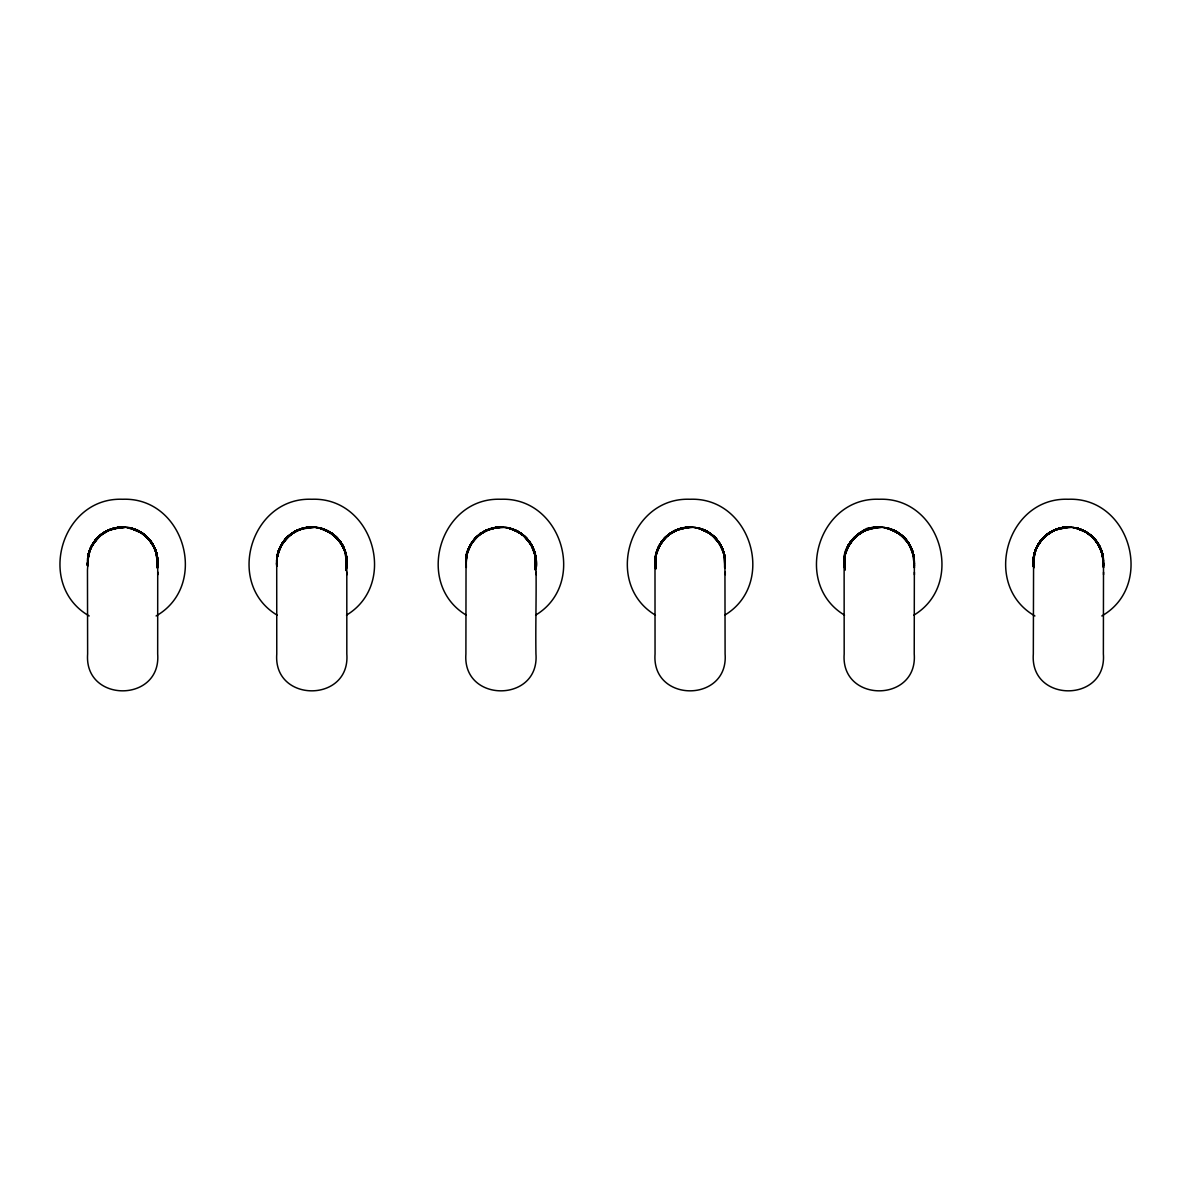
<?xml version="1.0" encoding="UTF-8"?>
<svg xmlns="http://www.w3.org/2000/svg" width="1191" height="1191" viewBox="0 0 1191 1191"><rect width="100%" height="100%" fill="white"/><g stroke="black" fill="none" stroke-linecap="round" stroke-linejoin="round"><path stroke-width="1.5" d="M87.896 557.805L87.613 565.621L87.836 557.046L90.382 548.381L95.354 540.193L102.902 533.226L101.22 534.461L99.478 535.905L106.565 531.037L112.49 528.64L125.144 527.211L137.471 530.412L147.833 537.811L154.904 548.336L156.512 552.743L152.627 543.974L146.314 536.322L153.981 546.49L156.527 552.818L157.808 560.916M157.495 558.534L157.286 567.765M87.538 563.492L87.613 565.844L88.64 553.86L87.464 569.923L87.628 653.978C83.846 703.107 161.47 703.107 157.674 653.978L157.718 561.586L157.822 567.779L157.42 557.984L155.411 549.855L150.9 541.473L144.662 534.908L149.381 539.538M276.833 559.889L276.908 566.38C275.047 553.22 281.865 539.568 293.075 532.6L287.463 537.037L281.761 544.079L277.92 552.818L276.625 560.976L278.664 550.54L276.982 557.09L277.935 552.743L277.354 554.961C280.54 540.595 293.105 528.774 307.874 527.345C296.395 528.73 285.855 535.831 280.57 546.163L285.408 539.151L292.391 533.062L300.876 528.923L307.844 527.36L301.546 528.67L293.849 532.079L284.143 540.669L288.713 535.801M345.673 552.803L346.834 565.844L345.673 553.22L342.07 544.555L345.658 552.743L346.804 561.571L346.819 653.978C350.601 703.107 272.977 703.107 276.774 653.978L276.714 561.571M346.998 574.732L346.998 572.216M465.77 562.762L467.423 551.984L465.964 560.068L466.217 566.782C463.895 553.547 470.951 539.627 482.206 532.6C471.13 539.657 464.162 553.22 466.053 566.38M465.904 562.063L466.202 566.648L466.038 559.502L465.904 653.978C462.123 703.107 539.746 703.107 535.95 653.978C535.414 621.672 536.724 589.337 535.756 557.046C533.896 545.031 525.469 534.312 514.17 529.757C494.414 520.809 469.001 535.012 466.381 556.554L467.631 551.433L465.979 559.964L466.262 567.065L466.172 557.805M535.488 556.45L535.876 559.279C534.104 544.808 537.305 568.464 535.265 569.209L536.084 562.911M654.916 562.762L656.911 550.599L664.384 538.362L670.325 533.226L662.598 540.431L656.911 550.599L655.005 559.041L655.645 568.628L655.66 554.902L656.941 550.54L655.02 559.085L657.789 548.381L662.896 540.059L668.151 534.893L674.657 530.769L688.085 527.211L674.359 530.918L676.756 529.816M696.795 527.777C714.972 530.248 727.909 551.12 724.783 566.916C727.269 550.644 716.654 533.687 700.918 528.849L703.955 530.069L697.003 527.866L699.564 528.521C684.929 523.951 667.957 530.814 660.171 543.93M654.99 561.571L655.05 653.978C651.254 703.107 728.877 703.107 725.096 653.978L724.917 558.534M914.033 557.046L914.256 559.085L911.457 548.336L904.356 537.781L908.51 542.977L912.455 551.12L914.301 565.978L914.271 559.055L912.366 550.599L914.36 560.916L914.226 653.978C918.023 703.107 840.399 703.107 844.181 653.978L844.121 561.571M914.405 574.732L914.405 572.216M1103.506 560.916C1103.417 537.751 1077.036 520.333 1055.747 529.504C1044.15 533.91 1035.381 544.793 1033.52 557.046C1032.969 562.494 1033.282 567.69 1033.297 558.981C1033.743 554.217 1035.217 549.557 1037.644 545.433C1031.987 553.785 1031.882 583.337 1034.845 551.984L1033.282 559.041L1033.46 566.38M1039.609 542.143L1048.601 533.226L1041.083 540.163L1036.096 548.336L1033.565 558.222L1033.565 566.32L1033.892 555.914L1036.646 547.398L1033.594 557.805L1033.326 653.978C1029.53 703.107 1107.154 703.107 1103.372 653.978L1103.506 562.777M310.002 527.181L307.888 527.345C329.535 524.114 349.931 545.21 346.67 566.38M536.024 561.527L536.024 565.978C537.439 549.944 527.36 533.598 511.788 528.849L523.147 535.087L532.154 546.178C521.464 526.124 543.543 569.492 531.886 545.85C527.092 536.575 517.891 529.787 507.664 527.777M535.34 568.792C542.054 561.244 520.75 524.516 533.866 550.108C530.025 541.295 537.498 557.76 536.099 560.991M725.081 561.05L724.738 567.392L725.081 560.901L725.125 564.951M724.947 566.38L723.949 552.803L718.024 541.056L723.131 550.629M465.919 560.946L465.815 565.889L465.845 561.527M517.623 531.365C530.099 537.856 537.052 552.162 536.024 565.978L536.069 563.194L535.206 569.536M655.66 554.902L656.211 552.743L655.258 557.09L659.367 545.433L656.092 553.666L655.839 554.932L656.569 551.984L654.961 565.889L655.318 557.805M725.155 563.685L725.23 567.839L725.155 563.685L725.14 566.023M845.059 569.908L844.047 562.911L845.059 569.908L844.24 560.395L845.58 552.49L844.24 560.395L844.732 568.39L844.732 556.078L844.091 565.889L844.449 557.805M914.107 559.219L914.301 565.978L914.063 558.594L914.256 564.951M1033.252 565.978L1033.252 561.527M1103.432 561.527L1103.432 565.978L1103.164 557.046M276.684 563.492L276.744 565.844L276.788 560.946M276.893 559.502L276.744 565.844L276.699 561.527L276.818 563.492M532.66 547.398L535.399 555.959L535.98 565.978L535.563 556.926L535.191 554.872L535.474 567.943L535.101 554.455L535.652 557.284M725.066 560.574L724.664 567.631L724.322 554.872M465.86 566.023L465.845 561.571M535.995 566.023L535.95 561.571L535.563 567.765M725.066 563.596L724.768 557.507L724.887 565.963C727.106 549.215 715.3 532.288 698.938 528.283L710.58 533.776L718.798 542.084L709.702 533.196L698.894 528.253C709.657 531.067 718.828 539.225 722.788 549.617M157.733 566.023L157.763 563.492L157.316 567.392L157.718 559.055L156.527 552.803L151.406 542.113L141.223 532.451L129.521 527.836L137.501 530.427L144.692 534.938L150.9 541.473L154.934 548.381M346.864 566.023L346.879 561.527M914.271 566.023L914.286 561.571L914.36 567.839L914.301 563.745M1103.417 566.023L1102.166 553.086L1096.494 541.339M844.136 566.023L844.315 559.502L844.851 569.045C841.754 555.14 848.379 540.014 860.483 532.6C849.406 539.657 842.454 553.234 844.33 566.38L844.404 556.971L848.498 545.433C846.384 546.535 843.183 563.03 844.404 556.971M1033.639 566.782L1033.446 559.502L1033.609 566.648M466.038 558.996L466.247 557.492L466.321 567.452L465.904 562.867M681.967 528.075L672.066 532.109L684.036 527.658C674.94 529.206 666.766 534.521 661.347 542.069L671.352 532.6L663.074 539.851L657.819 548.336L655.273 558.326L655.601 568.39L655.392 557.492L655.69 568.822M844.151 564.564L844.523 557.492L844.24 564.251M1033.341 562.703L1033.669 557.492L1033.297 565.844L1033.222 563.343M1033.341 560.946L1033.386 564.251L1033.996 555.482L1033.371 560.648M1103.357 560.901L1103.402 565.978L1103.045 557.507L1100.931 549.393L1096.286 541.071L1090.346 534.908L1098.31 543.974L1103.164 557.09M276.669 563.343L276.744 565.621L277.369 555.721M276.833 564.37L276.818 560.395M725.096 562.777L724.738 567.229L724.724 557.165L724.843 566.425L725.23 562.837M465.815 563.492L465.889 565.844L467.304 552.49L466.783 554.515M655.645 555.721L655.333 566.648L656.181 553.458M844.196 562.152L845.327 553.458M1033.193 562.986L1033.684 567.065L1033.565 558.222M157.659 561.05L157.316 567.392L157.718 564.713M466.009 564.757C465.309 555.066 468.763 545.106 475.522 538.079L469.716 546.163L473.467 540.431M465.904 562.152L466.247 557.492M844.211 561.512L844.866 555.482L844.24 560.648M1033.312 562.152L1033.386 560.217M1103.462 563.492L1103.387 565.621L1103.506 562.911M535.935 561.05L535.593 567.392L535.965 562.777M914.212 561.05L914.092 566.38M1103.372 562.777L1103.506 567.779L1103.447 563.745M157.257 567.631L157.212 556.45L157.286 567.392M914.092 565.368L914.152 559.993L914.137 565.04L914.212 560.782M154.145 546.863L157.018 555.468L157.42 566.425C159.668 550.272 149.039 533.672 133.496 528.849M344.943 550.599L346.209 555.021L346.953 567.839L346.849 558.981L344.943 550.599L346.715 559.547L346.268 568.345L345.941 554.381L346.521 557.284M536.024 563.745L535.414 568.345L535.697 557.984L532.526 547.086M1103.268 564.951L1103.372 562.539M155.783 550.808L157.703 565.383L157.644 560.574M346.045 569.76L346.789 560.574L345.703 553.443L342.546 545.448L336.979 537.811L344.169 548.813L346.819 562.539M346.804 560.782L346.834 565.383L346.015 554.693M725.111 565.383C725.766 554.604 721.776 543.498 713.617 536.278M346.804 561.05L346.849 565.144L346.789 560.574M535.98 565.144L536.069 563.194M725.2 563.194L725.125 565.144L725.23 562.911M914.256 565.144L914.346 563.194L914.107 565.174M1103.476 563.194L1103.298 564.489M157.554 565.561L157.793 563.075L157.316 567.229L157.659 560.782M346.849 564.623L346.119 569.209L346.804 561.571C344.839 585.51 347.534 552.847 346.67 566.35M157.584 564.876L157.688 562.867L157.361 566.961M535.935 560.782L535.295 569.03L535.876 564.489M87.658 561.512L88.313 555.482L87.687 560.395M346.7 565.561L346.804 563.12L345.956 569.908L346.819 562.867L346.06 569.417M535.28 569.09L535.95 562.867M914.226 562.971L914.107 565.561L914.212 563.313M157.54 566.35L157.808 562.777L157.54 566.38M914.271 564.623L914.078 566.32L914.36 562.837M535.801 566.35L536.084 562.837M87.494 561.035C87.836 547.101 97.439 534.044 110.495 529.31M346.745 564.489L346.134 569.09L346.834 563.149M1103.357 563.12L1103.194 565.621M465.949 561.021L466.5 555.721M656.077 553.741L655.184 566.38L655.273 558.326L657.298 549.825M844.225 561.021C841.471 540.119 871.961 524.874 875.281 527.345L861.257 532.079L871.112 528.075L869.877 528.462C878.273 526.288 860.944 530.442 859.5 533.211M1033.356 561.021L1035.053 551.433L1033.565 557.984M87.494 562.762L87.598 564.564L88.223 554.976L90.963 547.398L88.67 553.666M724.917 565.621L724.679 556.748L723.041 550.316M844.047 562.837L844.821 568.822M276.937 558.981L276.908 565.055M156.87 554.693L157.197 567.943L157.688 562.539M465.964 560.648L466.589 555.482L465.889 565.621L465.785 562.986M655.095 560.648L655.571 556.212L655.184 558.996M844.776 555.721L844.538 567.065M157.465 565.963C158.626 555.765 155.009 545.165 147.833 537.811L155.381 549.617L150.81 541.339M87.643 560.946L89.757 550.197L87.836 558.609M466.157 558.222L466.172 566.44M655.288 558.222L655.02 565.621L654.916 562.986M157.465 557.09L155.813 550.599L150.572 541.012L153.877 546.178C149.322 537.469 141.074 530.724 131.516 528.283L142.295 533.196L149.456 539.627L143.173 533.776L135.536 529.593L143.605 534.119L150.9 541.473L142.994 533.642L129.581 527.866L140.568 532.109C119.442 518.174 88.149 534.863 87.687 560.068L87.881 558.222M844.255 560.202L844.419 558.222L844.285 564.742M87.687 560.217L90.561 548.217L97.975 537.305L109.334 529.816L120.678 527.211L111.731 528.923L101.756 534.104L95.295 540.372L90.01 549.468L94.774 541.012L102.902 533.226M276.982 557.06L276.744 559.085L278.292 551.984L277.041 557.805M157.614 564.489L157.376 566.916L157.718 564.623M725.021 564.489L724.768 566.961M724.947 566.35L725.125 564.623M535.697 566.425L535.995 564.623M346.105 569.283L346.7 565.055M466.113 557.046L465.875 559.085L467.795 550.54L466.113 557.09L467.08 552.743M535.846 565.055L535.593 567.229L535.831 565.174M724.738 567.229L725.081 560.782M346.462 567.229L346.685 565.174M87.851 556.971L87.613 558.981L90.382 548.381L96.516 538.853M655.244 558.609L658.37 547.398L657.358 549.632M1033.52 558.609L1036.021 548.783L1039.996 541.682L1036.096 548.336L1042.81 538.258L1035.708 549.468L1038.195 544.391L1043.435 537.573L1048.601 533.226M1035.574 549.825L1033.297 558.981L1034.458 553.458M276.997 558.326L279.23 549.408L277.027 557.879M88.104 556.554L88.774 553.458L87.762 558.996L88.596 554.023M277.012 558.222L277.905 553.458L277.25 556.554L277.637 554.515M844.717 556.212L844.315 558.996L845.208 553.741L844.449 557.879M87.866 558.132L88.149 556.271M277.28 556.271L277.012 558.132L279.9 547.681L286.197 538.272L295.502 531.156L305.759 527.658L297.661 530.114M466.143 558.132L467.051 553.458M655.288 558.132L655.556 556.271M1033.565 558.132L1035.783 549.408L1034.264 554.202M655.303 557.984L655.586 556.078M466.172 557.879C463.21 547.324 495.307 518.442 472.217 542.069C478.32 533.36 488.533 527.747 499.148 527.181M655.467 556.956L655.72 555.482M846.503 549.632L847.501 547.398L844.389 557.09C846.473 543.275 857.371 531.246 871.038 528.104L865.083 530.114M277.19 556.956L281.091 545.433L278.634 550.599L277.369 555.021L282.654 542.783L292.048 533.226M466.857 554.202L469.239 547.398L466.321 556.956L466.932 553.741M844.389 557.06L847.203 548.054M844.657 556.554L844.97 554.932M345.956 569.908L346.417 567.765M345.866 570.281C350.124 550.599 339.033 530.352 314.29 527.211M535.191 569.76L535.533 567.958L535.191 569.7M1033.684 557.016L1034.324 553.86L1033.907 555.81M88 557.016L88.581 554.202M466.47 555.914L467.378 552.207M655.616 555.914L661.288 542.203M277.354 555.81L277.801 553.741M101.19 534.491L111.954 528.834C100.863 532.332 91.841 541.697 88.863 552.952L91.945 545.433L88.238 555.021L92.377 544.629L100.565 535.027L108.202 530.278L118.713 527.36L110.435 529.34L104.704 532.079M466.634 555.006L470.222 545.433M846.369 550.108L844.791 555.021L850.761 541.726L857.118 535.027L864.934 530.174L863.252 531.037C880.908 521.316 905.249 530.605 911.934 549.617M1062.327 527.643C1048.452 529.935 1036.81 541.31 1033.937 555.036L1035.217 550.54L1033.297 559.085L1035.187 550.599L1038.76 543.513L1034.934 551.612L1039.014 543.096M88.238 555.036L88.789 552.818M277.384 555.036L278.634 550.599L277.935 552.847M466.515 555.036L468.093 550.108M844.791 555.036L846.637 549.408L845.059 554.515M1036.349 548.054L1033.535 557.09L1035.187 550.599L1033.922 554.991C1037.182 539.88 1050.983 527.702 1066.555 527.181M1033.922 555.021L1035.232 550.882M466.515 555.021L472.157 542.203M1034.473 552.818L1033.922 555.006L1034.488 552.743M655.913 554.515L656.435 552.49M1034.19 554.515L1034.711 552.49M844.791 554.902L845.357 552.743M89.146 551.984L88.357 555.006L89.131 552.162M278.262 552.162L277.354 554.961M655.779 555.006L660.484 543.513L657.789 548.381L658.757 546.535L664.801 537.945L657.432 549.468L661.72 541.682L658.34 547.354C663.089 537.171 672.93 529.593 683.991 527.658M1034.056 555.006L1035.515 550.108M655.988 554.202L657.238 550.108M845.134 554.202L845.684 552.162M280.659 546.029L277.756 553.726L279.022 549.825M277.711 554.202L283.011 542.203M89.355 551.433L88.908 552.907L90.099 549.408M278.054 552.907L282.207 543.513L278.381 551.612L279.468 548.783M656.33 552.907L659.04 546.044M88.625 553.726L89.504 550.599M277.756 553.726L278.664 550.867M656.911 550.599L655.645 555.021L658.072 548.054M845.342 552.832L846.846 548.887M468.033 550.197L466.902 553.726L468.152 549.825M90.769 547.681L89.221 551.716L89.876 549.825M846.429 549.825L845.223 553.666C848.513 539.791 860.974 528.938 875.102 527.39C863.669 528.625 853.262 535.98 847.992 546.163L854.155 537.722L863.073 531.067M89.921 549.721L89.251 551.627L93.062 543.513L90.382 548.381M89.533 550.882L91.633 546.044M467.81 550.882L472.589 541.682L480.375 533.851M468.599 548.783L467.512 551.612L469.805 546.029M657.745 548.783L656.658 551.612L657.968 548.217M467.78 550.599L468.763 548.173M279.081 549.632L279.9 547.681M849.272 544.079L846.563 549.468L854.528 537.305L866.423 529.578L854.483 537.409L847.039 548.173M1036.244 548.217L1042.929 538.079M472.231 542.188L473.929 539.925L469.983 545.776M677.843 529.34L666.722 536.084L659.114 545.776L663.923 538.853M870.904 528.149C863.817 524.219 838.94 556.376 851.744 540.431M1037.361 545.85L1044.849 536.218L1056.194 529.31M92.347 544.689L90.933 547.354L98.957 536.412M283.905 541.012L279.796 547.86L287.82 536.679L284.53 540.163L280.064 547.354L284.798 539.925L291.244 533.851L281.85 543.945M471.606 543.096L469.209 547.354C473.944 537.141 483.814 529.533 494.92 527.643M1038.046 544.689L1036.617 547.354L1041.663 539.508L1049.628 532.6L1042.453 538.66L1036.349 547.86L1040.458 541.012M469.626 546.535L470.653 544.629M91.35 546.535L94.312 541.682L91.275 546.714M658.757 546.535L660.737 543.096M847.903 546.535L851.937 540.163L859.455 533.226L853.515 538.362L855.302 536.59M281.508 544.629L279.513 548.381L283.443 541.682L279.156 549.468L285.066 539.583M470.996 544.079L468.286 549.468C472.872 537.558 484.32 528.7 497.019 527.345L484.797 531.067L478.842 535.027L490.23 528.834L481.194 533.285L473.661 540.163L480.628 533.642M1055.032 529.816L1046.249 535.027L1054.139 530.144L1064.307 527.375L1052.636 530.918L1064.367 527.36L1055.896 529.429L1048.333 533.464L1041.827 539.329L1037.391 545.746L1040.83 540.491M1039.564 542.203L1037.123 546.163L1042.051 539.091L1050.06 532.332L1056 529.385L1064.397 527.36L1058.189 528.64L1054.541 530.04L1068.476 527.181L1058.844 528.521L1050.343 532.109L1056 529.385L1066.362 527.211L1055.3 529.697L1043.718 537.26M469.983 545.746L474.212 539.583M659.114 545.746L663.342 539.583M848.26 545.746L851.074 541.339M1037.391 545.746L1043.078 537.945L1044.373 536.679L1038.314 544.079L1043.242 537.781L1050.268 532.169M662.553 540.491L658.846 546.163L667.02 535.846L679.376 528.834L671.903 532.228L666.9 535.905L677.724 529.385L690.423 527.137M478.618 535.206L473.184 540.818L468.926 547.86L473.05 541.012M663.878 538.928L658.072 547.86L666.722 536.084M108.455 530.144L120.589 527.226L106.952 530.918L118.668 527.36L112.49 528.64L104.659 532.109L97.558 537.781L92.615 544.079L102.098 533.851L97.245 538.079L91.707 545.746L98.689 536.679L91.439 546.163C96.426 536.59 105.939 529.474 116.614 527.658M888.694 528.521C872.512 523.549 853.887 532.362 847.203 547.86L854.289 537.573L862.403 531.469L860.736 532.437M93.881 542.203L92.764 543.93L102.352 533.642M470.981 543.945L479.407 534.536M849.257 543.945L858.651 533.851M1038.403 543.945L1046.815 534.536M301.591 528.655L289.949 534.804L281.761 544.079L286.376 538.079M660.037 544.079L667.764 535.206M97.245 538.079L90.65 547.86L97.126 538.258L95.384 540.163L103.93 532.6M471.785 542.783L474.628 539.091M850.061 542.783L855.51 536.412M1039.207 542.783L1042.199 538.853M284.039 540.863L280.838 545.746L289.487 535.206M851.446 540.863L847.486 547.354L855.853 536.084M282.699 542.739L287.061 537.364M471.844 542.739L475.403 538.258M660.975 542.739L664.533 538.258M93.94 542.069L96.382 539.017M285.512 539.017L283.071 542.069L291.78 533.464L301.1 528.834L290.262 534.536M94.521 541.339L100.342 535.206M1040.219 541.339L1046.04 535.206M94.908 540.818L99.3 536.084M474.658 539.017L473.289 540.669L477.517 536.173L476.013 537.573M95.012 540.669L99.612 535.846L96.56 538.808M662.419 540.669L669.521 533.851M851.565 540.669L856.895 535.206M473.765 540.059L479.229 534.685L486.107 530.457L475.834 537.781L477.517 536.173M286.197 538.272L284.53 540.163L288.103 536.412M662.896 540.059L664.652 538.079M853.798 538.079L850.493 542.069L861.212 532.109M662.806 540.163L665.263 537.454M474.405 539.329L475.671 537.945M852.682 539.329L853.947 537.945M1041.827 539.329L1044.641 536.412M664.176 538.66L668.538 534.536M853.307 538.66L855.242 536.679M476.936 536.665L475.239 538.362L477.025 536.59M672.305 532.035L664.384 538.362L666.082 536.665M287.894 536.59L286.108 538.362L295.383 531.231L307.769 527.375L305.67 527.673M664.384 538.362L666.171 536.59M1044.447 536.59L1042.661 538.362L1050.581 532.035M1046.874 534.491L1055.554 529.578L1048.601 533.285L1041.083 540.163L1047.797 533.851M97.736 537.573L105.85 531.469L104.183 532.437M286.882 537.573L293.626 532.228M477.814 535.846C491.645 523.057 516.418 524.799 528.134 540.089L526.407 538.138L530.799 543.915L534.789 552.743M665.159 537.573L673.257 531.469L671.59 532.437M1043.435 537.573L1053.231 530.605M286.689 537.781L296.961 530.457L288.624 535.905L295.666 531.067L303.616 528.104M854.111 537.781L856.165 535.846M477.219 536.426L483.174 532.035M666.35 536.426L674.955 530.605M855.495 536.426L861.048 532.228M98.942 536.426L107.83 530.457L99.478 535.905M288.073 536.426L294.683 531.648M1044.626 536.426L1053.514 530.457L1050.045 532.317L1048.378 533.404L1057.653 528.834L1055.3 529.697M100.952 534.685L96.962 538.362L102.917 533.285L109.87 529.578L100.952 534.685C101.86 532.377 117.239 526.794 113.324 528.462L118.624 527.375L111.061 529.176L125.085 527.285L116.271 527.747L108.857 530.04L115.929 527.836L125.07 527.285M1046.74 534.595L1045.088 535.98L1048.244 533.508M288.743 535.846L294.981 531.469L289.696 535.027L291.497 533.642M1045.296 535.846L1051.534 531.469L1049.867 532.437M102.471 533.583L100.565 535.027L104.897 532.035M859.024 533.583L857.118 535.027L868.507 528.834L862.924 531.156M668.225 534.804L669.774 533.642M289.696 535.027L291.78 533.464M670.057 533.464L667.972 535.027L677.471 529.504L686.12 527.36L676.265 530.04L679.823 528.67L678.483 529.176C688.115 525.752 699.221 526.854 707.99 532.109L699.191 528.372L708.169 532.228L702.913 529.563C713.007 533.494 720.883 542.396 723.92 552.743C721.255 543.811 715.076 535.935 706.873 531.424M289.875 534.893L294.028 532.035M479.02 534.893L488.146 529.578L486.315 530.352M479.303 534.67L483.814 531.648M668.449 534.67L675.237 530.457L673.496 531.335M479.66 534.387L484.127 531.469L482.459 532.437M156.11 615.955C209.72 585.287 184.367 496.87 122.658 499.267C60.949 496.87 35.596 585.287 89.191 615.955M346.477 615.137C398.747 583.709 372.723 496.855 311.789 499.267C250.869 496.855 224.831 583.709 277.116 615.137M535.608 615.137C587.892 583.709 561.854 496.855 500.935 499.267C440 496.855 413.977 583.709 466.247 615.137M724.753 615.137C777.023 583.709 751 496.855 690.065 499.267C629.146 496.855 603.108 583.709 655.392 615.137M913.884 615.137C966.169 583.709 940.131 496.855 879.211 499.267C818.277 496.855 792.253 583.709 844.523 615.137M1101.809 615.955C1155.404 585.287 1130.051 496.87 1068.342 499.267C1006.633 496.87 981.28 585.287 1034.89 615.955M102.783 533.33L104.495 532.228M861.435 532.035L859.47 533.285L864.1 530.605M292.048 533.285L299.001 529.578L293.314 532.437M293.79 532.109L295.666 531.067M104.659 532.109L114.098 528.223L122.792 527.181L113.16 528.521L106.461 531.156M297.586 530.144L295.844 531.037L303.035 528.283L309.809 527.211L300.623 529.012M494.756 527.687L496.9 527.375L484.975 531.037C491.779 527.285 512.83 524.606 489.769 529.012M673.778 531.156L679.763 528.685M492.702 528.119L482.936 532.109L486.911 530.129M1052.204 531.067L1059.782 528.223L1066.273 527.226L1061.955 527.747M106.699 531.037L117.969 527.524M674.121 531.037L676.488 529.935M1052.397 531.037C1068.818 522.105 1091.373 529.399 1099.561 546.178L1097.536 542.798L1102.211 552.832L1103.357 561.274L1101.318 550.316L1103.342 560.782M298.212 529.935L296.083 530.918L298.479 529.816M487.342 529.935L485.213 530.918L487.61 529.816M865.887 529.816L863.49 530.918L877.231 527.211L868.045 529.012M299.641 529.31L297.988 530.04C311.61 523.936 328.82 528 338.408 539.389C336.621 533.434 306.31 521.926 329.713 532.109L320.692 528.298C334.745 531.781 345.539 544.734 346.849 559.085M296.693 530.605L305.075 527.836L314.201 527.285L305.521 527.717L307.606 527.405M299.343 529.429L295.502 531.156L303.229 528.223L309.63 527.256M486.583 530.218L494.548 527.747M490.737 528.655L489.337 529.176L501.069 527.181L496.349 527.494M1066.094 527.271L1070.754 527.285L1056.759 529.176L1060.109 528.119M487.893 529.697L498.865 527.226L494.667 527.717M677.024 529.697L685.882 527.405L692.477 527.285L678.9 529.012M866.17 529.697L874.626 527.494L881.623 527.285L875.311 527.345L877.425 527.181M1056.119 529.34L1058.144 528.655M681.833 528.119L680.746 528.462L690.214 527.181L681.505 528.223M300.385 529.102L307.218 527.494M1057.176 529.012L1063.652 527.524M305.715 527.658L300.206 529.176L314.201 527.3M303.377 528.179L301.397 528.73L303.571 528.119M871.068 528.089L865.41 530.04L874.626 527.494M491.972 528.357L503.346 527.285L496.617 527.434M681.103 528.357L687.907 527.256M120.321 527.285L125.055 527.3M687.743 527.285L685.614 527.464M305.253 527.792L311.938 527.181L307.338 527.464M874.76 527.464L879.256 527.211L867.614 529.176L881.608 527.3M116.39 527.717L118.46 527.405L116.48 527.687M873.092 527.673L877.142 527.226M1063.891 527.464L1070.739 527.3M496.483 527.464L500.979 527.211M884.005 527.539L895.394 531.156L905.83 539.389M694.859 527.539L697.226 527.955M316.583 527.539C330.339 528.491 346.268 542.977 346.73 559.279L346.358 556.45M127.452 527.539L132.156 528.521M1073.091 527.524L1080.133 529.251L1075.071 527.777M505.684 527.524C518.353 528.521 532.675 540.55 535.355 555.021L534 550.629M129.387 527.777L137.605 530.486L143.277 533.851M1098.757 544.808L1102.896 555.944L1099.665 546.49L1093.532 537.811L1091.968 536.292L1098.31 543.974L1102.196 552.743L1098.206 543.915L1092.102 536.426L1085.209 531.469L1077.17 528.253L1085.15 531.424L1086.445 532.228L1075.265 527.866C1089.408 530.025 1104.206 545.627 1103.372 561.988L1102.047 552.639M318.726 527.866L330.934 532.853L340.522 542.084L335.341 536.278L338.988 540.089M1077.572 528.417L1075.339 527.881L1085.299 531.514L1094.216 538.6L1099.576 546.371L1102.762 555.021M888.441 528.417L886.193 527.881L897.121 532.109L888.158 528.313L894.873 530.873M533.181 548.515L534.417 551.761L529.876 542.486L523.415 535.325L516.596 530.873L509.956 528.342L518.844 532.109L507.917 527.881L514.17 529.757L521.688 533.97L515.748 530.412M1077.676 528.462L1075.458 527.926M886.074 527.836L895.93 531.38L902.972 536.426L909.18 543.974L913.065 552.743L907.453 541.473L899.592 533.672L906.411 540.089L910.445 546.222C905.934 537.424 897.567 530.799 888.024 528.253C898.237 530.873 906.947 538.347 911.249 547.934L907.14 541.071L902.168 535.756L890.109 528.878L899.726 533.776L906.53 540.282L911.457 548.336L914.018 557.09M510.165 528.417L507.857 527.866L510.269 528.462M510.418 528.521L507.798 527.836L517.743 531.424L524.859 536.605M699.474 528.491L696.929 527.836L704.089 530.129L712.158 534.967L721.284 546.178L717.994 541.012M1077.185 528.268L1088.693 533.642L1097 542.054L1088.648 533.628L1092.043 536.367L1097.715 543.111L1101.288 550.108M909.671 544.912L900.426 534.327L888.039 528.268C900.336 531.365 910.237 541.637 913.303 553.875L907.17 541.056L908.435 542.873M509.793 528.283L520.065 532.853L527.732 539.627L526.228 537.93M332.557 533.97L320.662 528.283C331.009 530.903 339.763 538.615 344.05 548.336C340.031 539.24 332.155 531.93 322.672 528.864L332.304 533.776L340.537 542.113M888.233 528.342L898.848 533.196L907.706 541.786L898.58 533.017M699.102 528.342L705.534 530.769M509.882 528.313L516.388 530.769M888.337 528.372L896.659 531.826M336.413 537.29L343.842 547.934C344.646 544.064 327.54 529.504 331.679 533.374L320.826 528.342L329.252 531.826M1077.468 528.372L1079.909 529.146M320.915 528.372L327.823 531.067L323.223 529.102M131.784 528.372L140.761 532.228L137.501 530.427M1079.18 528.849L1082.232 530.069L1079.775 529.102M705.012 530.486L698.909 528.268L710.685 533.851M710.833 533.97L701.008 528.893L701.737 529.206M133.72 528.938C145.451 532.69 154.324 543.081 157.093 554.976L152.299 543.558L157.078 555.021L156.363 552.639M701.35 529.042L705.742 530.873M133.943 529.042C145.823 532.958 154.919 543.692 157.197 555.944L155.619 550.316M890.496 529.042L899.815 533.851M512.219 529.042L519.663 532.571L525.052 536.784L521.241 533.628L523.132 535.116M323.074 529.042L332.408 533.851L338.601 539.642M890.63 529.102L895.23 531.067L894.054 530.427M701.499 529.102L708.883 532.63M512.353 529.102L515.882 530.486M134.226 529.146L136.533 530.069L131.457 528.253L142.548 533.374L140.344 531.975M512.606 529.206L511.922 528.908L520.065 532.853L525.856 537.603M134.33 529.206C138.573 529.906 149.411 537.528 152.701 544.079L149.277 539.389M324.637 529.563L326.691 530.457M1103.06 557.284C1101.392 545.031 1092.772 534.119 1081.264 529.608L1089.11 533.97M1081.234 529.593L1083.229 530.457M703.092 529.653L709.196 532.853M1084.018 530.873L1077.304 528.313C1087.07 530.844 1095.497 537.87 1099.874 546.952M138.32 530.873L131.561 528.298L143.411 533.97M1083.14 530.412L1092.266 536.605L1098.802 544.912L1090.822 535.325M705.191 530.591L711.563 534.551L716.863 539.627L711.28 534.327M516.06 530.591L524.189 536.024L531.394 544.912L522.938 534.908L526.109 537.811L532.972 547.934L530.501 543.394M1085.79 531.826L1077.215 528.283L1087.472 532.853M140.106 531.826L131.62 528.313L141.789 532.853M1095.005 539.449L1086.028 531.975L1077.245 528.298C1087.383 530.948 1096.122 538.377 1100.395 547.934L1097.834 543.29M896.897 531.975L899.086 533.374L895.93 531.38L903.225 536.694L899.518 533.628L901.245 534.938M895.9 531.365L901.408 535.116M706.769 531.365L713.915 536.516L720.213 544.391M1085.075 531.38L1094.008 538.347L1090.107 534.759M139.377 531.38L148.533 538.6L154.19 546.952M898.029 532.63L890.079 528.864L899.964 533.97M517.743 531.424L519.752 532.63M707.022 531.514L715.002 537.603M517.891 531.514L521.881 534.119M898.342 532.853L892.178 529.623L900.158 534.119L906.009 539.627L901.215 534.908M518.383 531.826C527.568 537.081 534.134 546.624 535.742 557.09M1086.028 531.975L1090.494 535.027M707.752 531.975L715.731 538.347L713.766 536.367M344.005 548.411L343.082 546.416L345.286 551.761L340.224 541.741L332.11 533.628L339.405 540.654L344.512 549.617L339.941 541.339M897.776 532.451L899.592 533.672M332.17 533.672L328.522 531.38L334.001 535.116M143.099 533.717L141.476 532.63M1086.996 532.511L1094.216 538.6L1098.802 544.912M1087.711 533.017L1095.437 539.999M331.172 533.017L338.586 539.627L333.004 534.327L324.756 529.623L336.725 537.603M142.027 533.017L149.753 539.999M712.278 535.116L710.387 533.628L712.218 535.027M710.446 533.672L717.384 540.282L723.011 550.108M1089.303 534.119L1093.278 537.603M143.605 534.119L147.58 537.603M900.977 534.759L904.832 538.287M711.831 534.759L713.856 536.486L712.069 534.908M522.7 534.759L524.71 536.486M333.554 534.759L335.579 536.486M144.424 534.759L151.302 542.054L149.322 539.449M522.968 534.938L529.653 542.084M146.672 536.694L142.965 533.628L148.369 538.392M144.989 535.191L146.776 536.784M901.691 535.325L906.827 540.654L911.398 548.202M712.546 535.325L720.525 544.912M523.415 535.325L530.189 542.947M334.269 535.325L342.398 545.165M145.138 535.325L151.912 542.947L155.589 550.108L149.709 539.91L151.078 541.741M712.754 535.503L719.334 542.947L723.92 552.743M901.9 535.503L909.805 545.165L913.914 557.507L912.366 550.599M523.623 535.503L530.978 544.079L529.578 541.979M902.763 536.278L906.009 539.627M335.49 536.367C343.678 543.796 347.593 555.066 346.849 565.978L346.804 560.901M903.046 536.516L909.075 543.915L912.693 551.761L910.505 546.416M524.635 536.367L526.645 538.392M147.267 537.29L151.912 542.947M1092.966 537.29L1096.583 541.473M714.689 537.29L720.034 543.974L724.158 553.875L721.389 546.49L723.205 550.54M525.544 537.29L527.419 539.285M715.225 537.781L716.654 539.344M527.732 539.627L526.169 537.9L532.154 546.371L535.31 555.274L530.114 542.798L533.657 549.617M1102.717 555.274L1099.576 546.371L1093.576 537.9L1098.385 544.079L1096.345 541.116M904.684 538.138L906.411 540.089M906.485 540.163L904.445 537.87L909.254 544.079L907.214 541.116M715.3 537.87L717.339 540.163M337.023 537.87L342.249 544.912L345.822 553.919L344.259 549.051M147.952 537.93L154.249 547.086L157.376 557.284M715.449 538.034L718.501 541.741M904.698 538.168L909.358 544.391M1099.769 546.699L1094.961 539.389L1101.824 551.761M716.729 539.449L721.806 547.398L724.441 555.274L723.309 551.12M716.803 539.538L722.118 547.934L719.632 543.394M338.527 539.538L340.284 541.786L338.839 539.91M905.875 539.449L907.929 542.084M717.116 539.91L720.108 544.079L718.069 541.116M1095.273 539.791L1096.777 541.741M527.866 539.791L529.355 541.741M340.045 541.473L345.539 552.832M1096.301 541.056L1097.581 542.873M528.998 541.22L532.749 547.488M341.832 544.079L338.289 539.285L343.008 546.178L340.447 541.979M907.363 541.339L909.805 545.165M529.087 541.339L531.677 545.448M907.855 541.979L909.18 543.974M718.724 541.979L720.034 543.974M908.778 543.394L912.336 550.54L908.391 542.798L912.41 551.061L913.973 557.984L912.336 550.808L913.839 556.926M340.983 542.798L342.1 544.615M157.51 558.594L155.857 551.061L151.838 542.798L154.696 547.934M719.26 542.798L724.441 555.468M1097.611 542.947L1101.065 549.617M153.148 544.957L150.662 541.116L154.249 547.086M1097.715 543.111L1101.809 551.895L1103.283 559.279L1102.538 554.544M1097.908 543.394L1102.017 552.52M341.355 543.394L343.976 548.396M152.225 543.394L153.654 545.806M908.703 543.29L911.964 549.855L913.973 557.984M152.15 543.29L156.319 552.52L157.644 563.596L155.723 550.629M909.954 545.448L908.852 543.558L911.383 548.396M720.823 545.448L719.721 543.558L722.252 548.396L720.421 544.689L721.597 546.952M342.546 545.448L341.445 543.558L342.755 545.85M909.492 544.555L913.869 557.165L913.452 554.872M909.522 544.615L910.728 546.952M531.29 544.689L535.399 555.959L533.896 550.316M342.145 544.689L344.735 550.108L342.279 544.957M1098.697 544.689L1102.434 553.875L1101.362 550.495M153.014 544.689L156.512 552.743M1100.276 547.83L1097.998 543.558L1100.529 548.396M1099.576 546.371L1101.66 551.418M721.299 546.371L723.547 551.761L722.327 548.515M532.154 546.371L535.518 556.614M153.981 546.49L156.75 553.875L155.783 550.54M1099.665 546.49L1101.481 550.54M910.802 547.086L912.142 550.108M911.13 547.83L913.795 556.614L912.172 550.316M343.723 547.83L346.343 555.944M344.05 548.515L344.854 550.629M155.113 549.051L157.599 559.279L157.257 556.748M1100.931 549.393L1101.809 551.895M911.8 549.393L913.929 557.284M722.654 549.393L725.006 559.279L724.694 556.926M533.523 549.393L535.801 558.817M344.378 549.393L345.986 554.559M912.202 550.391L913.586 555.274M1102.211 552.818L1102.762 555.036L1101.496 550.599L1103.342 560.574M533.955 550.495L535.027 553.875L534.178 551.12M345.033 551.12L346.611 557.09M155.902 551.12L157.078 554.902M534.059 550.808L535.235 555.125L534.685 552.832M344.914 550.808L345.613 553.086M912.872 552.505L913.631 555.021L912.961 552.832M534.551 552.341L535.355 554.902M156.304 552.401L156.84 554.544M156.527 552.832L157.078 555.021M156.408 552.832L157.316 557.165M724.366 555.125L723.815 552.832L725.23 560.916M724.262 554.544L724.783 557.284M913.363 554.381L913.78 556.51M724.634 556.45L722.535 549.051L724.932 558.817L724.679 556.748M156.825 554.455L157.525 558.817M345.971 554.455L346.655 558.817L346.387 556.614M1102.509 554.455L1103.194 558.594M913.423 554.693L913.81 556.748M655.333 566.588L655.72 569.045L655.05 562.867M724.887 557.046L725.125 559.085L723.934 552.818L724.887 557.09M1102.643 555.125L1103.298 559.993M655.631 568.524L655.05 562.465L655.11 564.251M655.273 566.038L655.541 567.973M1102.955 556.748L1103.357 561.05M535.533 556.748L535.533 567.631L535.935 560.901M1102.97 556.926L1103.357 561.274M655.467 567.452L655.124 564.102M535.563 556.926L535.816 558.981M535.742 557.06L535.98 559.085M466.262 567.065L465.934 561.512M655.184 565.055L655.407 567.065L655.08 561.512L655.154 564.742M535.637 557.507L535.861 565.04L535.92 560.574M87.643 562.867L87.702 564.37M844.27 564.519L844.464 566.588M465.994 564.519L466.187 566.588M1033.401 564.519L1033.818 567.973L1033.326 562.465L1033.297 565.383L1033.207 563.194M1033.386 564.102L1033.743 567.452L1033.326 562.867M465.979 564.102L466.143 566.038M276.64 562.911L276.863 564.757M276.848 564.102L276.952 565.472M87.702 564.102L87.806 565.472L87.658 562.152M87.687 563.492L87.762 565.055M1033.356 563.045L1033.46 565.055M465.934 563.045L466.038 565.055M844.077 563.194L844.151 564.951M655.02 564.951L654.931 563.075L655.02 565.144M465.8 563.194L465.875 564.951M276.654 563.075L276.744 564.951M87.524 563.194L87.598 564.951M655.05 562.152L655.005 564.802M276.774 562.465L276.848 564.519M654.961 563.492L655.005 566.023M87.598 565.978L87.583 561.571L87.583 566.023M1033.252 563.73L1033.267 566.023M844.106 563.73L844.151 565.978M654.976 563.73L655.02 565.978M465.83 563.73L465.875 565.978M276.744 565.978L276.699 563.73L276.729 566.023M1103.551 572.156L1103.551 574.658M725.274 572.156L725.274 574.658M536.129 572.156L536.129 574.658M157.852 572.156L157.852 574.658M346.894 563.76L346.879 565.978L346.894 563.745M724.991 564.951L724.783 566.916L724.991 565.04M88.804 552.743L88.238 554.902L88.804 552.743M666.573 536.218L665.01 537.722L666.647 536.173M857.505 534.685L855.957 535.98L864.383 530.457L857.58 534.67M482.861 532.169L481.06 533.33L482.861 532.169M1064.307 527.375L1062.164 527.687L1064.248 527.39M131.993 528.462L129.715 527.911L131.993 528.462M717.265 540.089L715.538 538.138L717.161 539.999M341.058 542.947L339.733 541.071L341.177 543.111M723.741 552.52L723.056 550.391L724.619 555.944L723.741 552.505M723.711 552.401L724.485 554.902L723.711 552.401M535.131 554.559L534.58 552.401L535.116 554.544"/></g></svg>
